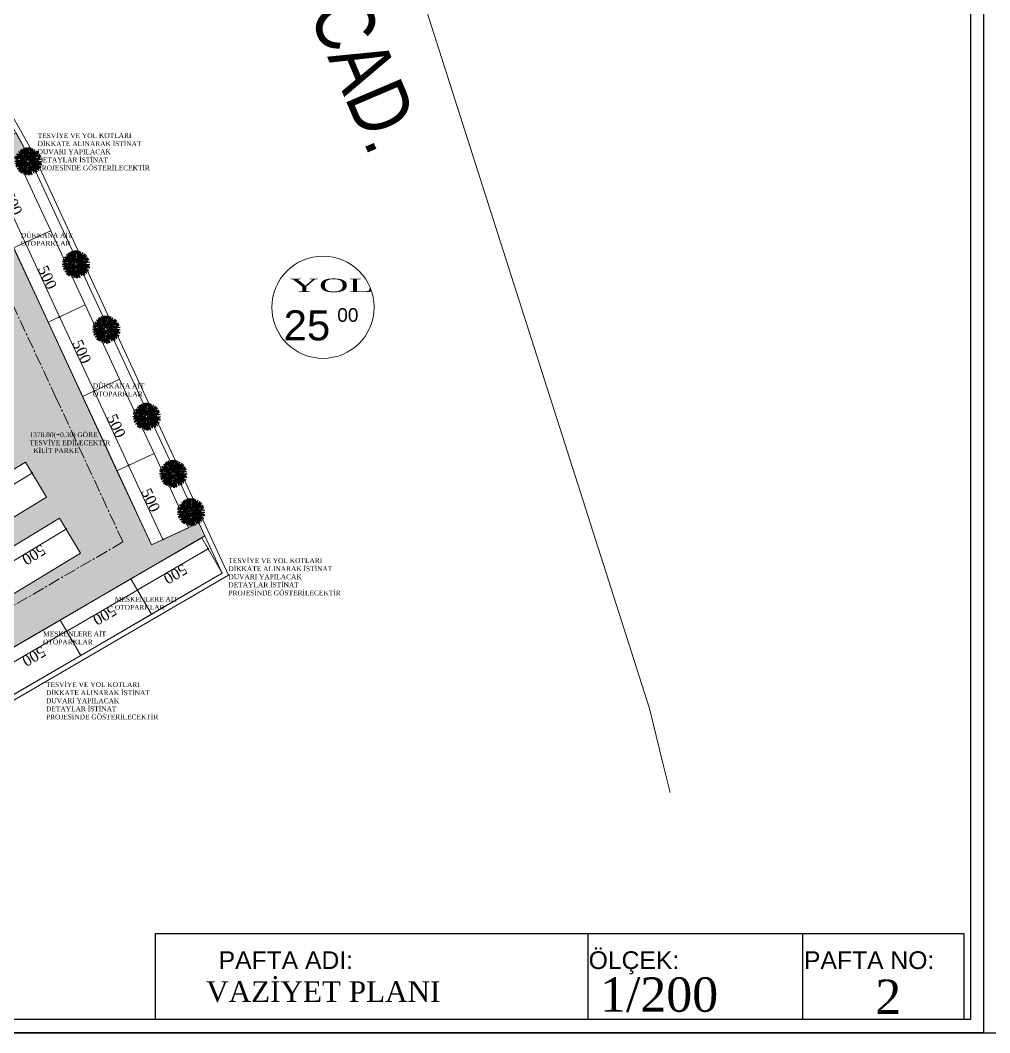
# Model space of a CAD drawing. Header units: millimetres. Extents: x 2232 to 85269, y -3593 to 5869.
# Drawn here: x 9648 to 11130, y 1369 to 2915 of the extents above; entities that cross this region are included whole.
import ezdxf

# ---------------------------------------------------------------- set-up
doc = ezdxf.new("R2010")
doc.units = ezdxf.units.MM
doc.linetypes.add('CENTER2', pattern=[112.5, 75, -12.5, 12.5, -12.5])
for name, color, linetype, lineweight in [('03_PARSEL_ALN_YENI', 40, 'Continuous', 0), ('duvar', 232, 'Continuous', 30), ('gorunus2', 21, 'Continuous', 5), ('sıva iç', 21, 'Continuous', 0), ('taramaa', 8, 'Continuous', 13), ('TEVHID', 4, 'Continuous', 0), ('yazı', 11, 'Continuous', 20), ('YOLATERK', 143, 'Continuous', 0), ('çerceve', 4, 'Continuous', 30), ('ÖLÇÜ İÇ', 7, 'Continuous', 9)]:
    doc.layers.add(name, color=color, linetype=linetype, lineweight=lineweight)
for name, color, linetype in [('BOSQUENUEVO', 64, 'Continuous'), ('LINES', 50, 'Continuous'), ('YAZI_YOL', 7, 'Continuous')]:
    doc.layers.add(name, color=color, linetype=linetype)
doc.styles.add('m2', font='arial.ttf', dxfattribs={"width": 0.8, "height": 16})
doc.styles.add('MEKANISIMLERI', font='arial.ttf', dxfattribs={"height": 12})
doc.styles.add('ROMANT', font='times.ttf')
doc.styles.get("Standard").update_dxf_attribs({"font": 'arial.ttf'})
doc.styles.add('Times roman', font='times.ttf')
doc.dimstyles.new('VAZİYET ÖLÇÜ', dxfattribs={"dimtxt": 65, "dimasz": 5, "dimexe": 5, "dimexo": 0, "dimgap": 0, "dimtad": 1, "dimdec": 0, "dimzin": 3, "dimdsep": 46, "dimtxsty": 'ROMANT', "dimblk": 'fm-dim', "dimcen": 9, "dimdle": 1.25, "dimse1": 1, "dimse2": 1, "dimaunit": 1, "dimadec": 4, "dimazin": 0, "dimtfac": 0.75, "dimtdec": 0, "dimtix": 1, "dimtofl": 0, "dimtmove": 2, "dimatfit": 3, "dimldrblk": '11_AR2', "dimfxl": 1, "dimtvp": 1, "dimtolj": 1, "dimtzin": 3, "dimarcsym": 0})

# ---------------------------------------------------------------- blocks, each defined once
blk = doc.blocks.new('fm-dim')
at = {"linetype": 'Continuous'}
for p, q in [((-0.5, 0), (-1, 0)), ((0, 0.5), (4e-16, 2)), ((0, -0.5), (0, -2)), ((0.5, -2e-16), (1, -4e-16))]:
    blk.add_line(p, q, dxfattribs=at)
at = {"color": 9, "linetype": 'Continuous'}
blk.add_circle((0, 0), 0.5, dxfattribs=at)
blk = doc.blocks.new('*D20')
at = {"layer": 'Defpoints', "color": 0, "transparency": 16777216}
for p in [(784747.5802167184, -318397.8888023626, -11.59669621302051), (784747.5802167184, -318397.8888023626), (784747.5802167186, -318897.8888023625, -11.59669621302051)]:
    blk.add_point(p, dxfattribs=at)
at = {"layer": 'ÖLÇÜ İÇ', "color": 0, "lineweight": -2, "transparency": 16777216}
blk.add_line((784747.5802167186, -318892.8888023625), (784747.5802167184, -318402.8888023625), dxfattribs=at)
at = {"layer": 'ÖLÇÜ İÇ', "color": 0, "lineweight": -2, "transparency": 16777216, "xscale": 5, "yscale": 5, "zscale": 5}
for p, rotation in [((784747.5802167184, -318397.8888023625), 90.00000000002727), ((784747.5802167186, -318897.8888023625), 270.0000000000273)]:
    blk.add_blockref('fm-dim', p, dxfattribs=dict(at, rotation=rotation))
at = {"layer": 'ÖLÇÜ İÇ', "color": 0, "transparency": 16777216, "insert": (784780.6425815347, -318647.8888023625), "char_height": 65, "attachment_point": 5, "rotation": 270.0000000000273, "style": 'ROMANT'}
blk.add_mtext('\\A1;500', dxfattribs=at)
blk = doc.blocks.new('11_AR2')
blk.add_line((-0.5, 0), (-1, 0))
blk.add_circle((0, 0), 0.5)
blk = doc.blocks.new('02PTRX23')
at = {"color": 0, "linetype": 'ByBlock'}
for p, q in [((-0.2081450496563839, 0.3019883093521969), (-0.2856824762971826, 0.4127232306571642)), ((-0.02721643794011186, 0.05220266293933129), (-0.2488942581216591, 0.4361599104048892)), ((-0.07057052718167522, 0.1568574635481781), (-0.2001587997544751, 0.4347604108974252)), ((-0.09175952528003872, 0.2582924330819392), (-0.1699043297844938, 0.4729935189056249)), ((-0.02046251188021397, 0.08364102737013113), (-0.1182297018091836, 0.4485131474982822)), ((-0.05821656008300735, 0.339580701123932), (-0.08571834695512504, 0.4955510850187732)), ((-0.007767704768443018, 0.1045711677911694), (-0.04247212949548729, 0.5012445575585431)), ((0.001105741878340893, 0.2753265520538957), (0.001105741878340893, 0.5031472085126687)), ((0.01110499736430626, 0.05985580435993931), (0.08792983071180771, 0.4955510850187732)), ((0.02698465252328575, 0.07424893114973585), (0.1721158135411773, 0.4729935189056214)), ((0.03569693108924454, 0.3985263104079912), (0.04468361325217352, 0.5012445575585431)), ((0.0427724085449892, 0.07531599216133955), (0.2511057418783427, 0.4361599104048874)), ((0.05871963698336735, 0.2181651922665679), (0.1305152644296026, 0.4861101216572017)), ((0.072915734948241, 0.1571442356128081), (0.191685991052351, 0.4118478717787646)), ((0.10812420196212, 0.1306868427914125), (0.3224995467216125, 0.3861694300721563)), ((-0.04276306760506277, 0.003147208512668698), (-0.4988942581216591, 0.003147208512670474)), ((-0.3636522768692751, 0.0674638886476373), (-0.4912981346277645, 0.08997129734613551)), ((-0.1452538428099324, 0.04236414103444552), (-0.4818571712661948, 0.1325567310639286)), ((-0.2025264132424489, 0.07726325171611315), (-0.4687405685146127, 0.1741572801755034)), ((-0.1600930043342652, 0.0172502713808651), (-0.4495670829576355, 0.04257597164502336)), ((-0.0258627768353934, 0.01871749005168866), (-0.4319069600138787, 0.2531472085126687)), ((-0.138394506566816, 0.0681972426771722), (-0.3887537953463287, 0.1849416963252963)), ((-0.1219894402352564, 0.0893393829459086), (-0.3882065817064655, 0.2757466322046902)), ((-0.1443518649412816, 0.1486048153322912), (-0.3524476487149331, 0.3567005991059435)), ((-0.1978016822627149, 0.1700503547478522), (-0.3313426514390754, 0.2821045327307914)), ((-0.08770411047636895, 0.1089866691141559), (-0.3016653269592284, 0.3639757175334335)), ((-0.0675700313424743, 0.01525660025251518), (-0.2852797766442796, 0.05364470231238982)), ((0.001105741878340893, 0.003147208512668698), (0.3971043956533844, -0.1409845142709365)), ((0.001105741878340893, 0.003147208512668698), (0.07729674947948517, -0.1056648271245786)), ((0.01166038166642025, 0.01822079628789552), (0.07486531234002136, 0.1084867920456709)), ((0.0472447295595142, 0.0112827569034355), (0.2325057487687356, 0.04394927306356955)), ((0.07327452552706148, 0.04481387517934543), (0.2199043418779496, 0.1294706391207541)), ((0.07608146269235228, 0.06605930819495498), (0.3841279634378321, 0.3245410133559368)), ((0.08443907521171212, 0.003147208512668698), (0.5011057418783409, 0.003147208512668698)), ((0.0862213078781231, 0.02595385568563024), (0.4348624974604398, 0.1193719808824341)), ((0.1139583519640386, 0.1643174386622004), (0.2450167290919101, 0.351488198724228)), ((0.1226654813695713, 0.0882642544472354), (0.3607869728014759, 0.2549987177575943)), ((0.1515383140580333, 0.01630835320343671), (0.3622931985749194, 0.03474701638137745)), ((0.1678753532551855, 0.06384638303398305), (0.4709520522712953, 0.1741572801755034)), ((0.1882597721125912, 0.1903012387469172), (0.3546591324716157, 0.3567005991059418)), ((0.2626479476075296, 0.1541486713948625), (0.4341184437705614, 0.2531472085126669)), ((0.3200777838223114, 0.0593905855990613), (0.4935096183844454, 0.08997129734613196)), ((0.3549498595735709, 0.1681474303870534), (0.4542596353966655, 0.2144563393830179)), ((-0.2460478893972136, -0.04043264506128352), (-0.4912981346277645, -0.08367688032079545)), ((-0.1049850905143037, -0.03546669660677626), (-0.4687405685146144, -0.1678628631501642)), ((-0.2543765582824049, -0.1159861445753414), (-0.4520481516399855, -0.2081619223576805)), ((-0.1157323609610446, -0.007074800953652982), (-0.4502065815164116, -0.03633750349391551)), ((-0.1622623582882161, -0.04062714199596584), (-0.4485875149873211, -0.1173477365062059)), ((-0.258509450848357, -0.1786373064683318), (-0.4084702802661537, -0.283641009662853)), ((-0.1552301508780971, -0.08711336125425895), (-0.3581673329707336, -0.2042791979640279)), ((-0.06813007315755115, -0.06608860652322424), (-0.3524476487149331, -0.3504061820806044)), ((-0.109470922407815, -0.08963762970665634), (-0.3490579155738418, -0.2906749873071437)), ((-0.1833189753570847, -0.2166416108158202), (-0.3202880629649281, -0.3798750130468207)), ((-0.0143622196574249, -0.01894332992299574), (-0.2856824762971835, -0.4064288136318268)), ((-0.1010927027928803, -0.1738656901124047), (-0.2488942581216591, -0.4298654933795492)), ((-0.04734275838020974, -0.03077679658332322), (-0.2177511252752682, -0.1500980196572481)), ((-0.05677436220067023, -0.120977075244582), (-0.182893969045093, -0.3914414449343919)), ((-0.02739593673214102, -0.07516050988618517), (-0.1699043297844929, -0.4666991018802849)), ((-0.02987652955320019, -0.1124802026037326), (-0.1178125415204789, -0.4406618670805962)), ((-0.03828878217989029, -0.2202702395712581), (-0.08571834695512504, -0.4892566679934323)), ((-0.02700032735270508, -0.318106632823242), (-0.03995416513176409, -0.4661696761593683)), ((-0.00160436404887232, -0.02782944398139975), (-0.01375355266153466, -0.1666953052602693)), ((0.001105741878340893, -0.1992159600835386), (0.001105741878340893, -0.4968527914873313)), ((0.02267399563686645, -0.07734661034469159), (0.130515264429599, -0.4798157046318652)), ((0.0243041221645548, -0.1284173438491232), (0.08280779055947285, -0.460208134798159)), ((0.02640730754320408, -0.286051010378479), (0.04468361325216819, -0.494950140533204)), ((0.03637805806327954, -0.003072252502816397), (0.4935096183844454, -0.08367688032079901)), ((0.03698891258849279, -0.0738044994050755), (0.1975829882622797, -0.4181996060803552)), ((0.0469279313011004, -0.1227482222363339), (0.1243902718542973, -0.3355742537643494)), ((0.0620042029458272, -0.05775125255481761), (0.3119214646336292, -0.3076685142426197)), ((0.0649427788048822, -0.05041842562784371), (0.3841279634378285, -0.3182465963306029)), ((0.07663139079809156, -0.03207097996573793), (0.1059954808077794, -0.04576368001200848)), ((0.1012686863181624, -0.1703401002928029), (0.2222812380389687, -0.3799399882267922)), ((0.1180786731796371, -0.06438714486203612), (0.4341184437705596, -0.2468527914873331)), ((0.1190199968121224, -0.1373775284227365), (0.322499546721609, -0.3798750130468216)), ((0.1282450607972336, -0.00797604058114132), (0.4567669053932821, -0.0367179777039226)), ((0.1592722812602592, -0.2227380194389159), (0.2878939600538626, -0.4064288136318286)), ((0.1687172517773465, -0.1142156342093275), (0.3824202851391014, -0.2638521091075106)), ((0.1768159323085143, -0.04393419511501406), (0.4840686550228757, -0.1262623140385921)), ((0.2617002904509533, -0.1183700251601874), (0.4542596353966655, -0.2081619223576832))]:
    blk.add_line(p, q, dxfattribs=at)
blk = doc.blocks.new('FGFDGFDG')
at = {"layer": 'ÖLÇÜ İÇ', "color": 3}
blk.add_lwpolyline([(784669.4131599978, -318397.8888023625), (784919.4131599978, -318397.8888023624), (784919.4131599977, -318897.8888023625), (784669.4131599977, -318897.8888023625)], close=True, dxfattribs=at)
at = {"layer": 'ÖLÇÜ İÇ'}
dim = blk.add_aligned_dim(p1=(784747.5802167187, -318897.8888023625), p2=(784747.5802167185, -318397.8888023625), distance=1.1641532182698902e-10, dimstyle='VAZİYET ÖLÇÜ', dxfattribs=at)
dim.commit()
dim.dimension.update_dxf_attribs({"geometry": '*D20', "text_midpoint": (784780.6425815347, -318647.8888023625, 11.59669621302051)})
blk = doc.blocks.new('fgfd')
at = {"layer": 'taramaa'}
h = blk.add_hatch(dxfattribs=at)
h.set_pattern_fill('AR-HBONE', color=256, scale=8)
h.set_pattern_definition([(45, (66715.29465868697, 0), (0, 45.25483399593904), [96, -32]), (135, (66737.92207568696, 22.627417), (3.552713678800501e-15, 45.25483399593904), [96, -32])])
h.paths.add_polyline_path([(1152046.254653031, -446180.5187171082), (1151618.854997033, -446439.9980689894), (1151489.115321092, -446226.2982409905), (1151916.51497709, -445966.8188891092)], flags=16)
h.paths.add_polyline_path([(1151191.455341035, -446699.4774208711), (1151061.715665094, -446485.7775928719), (1151489.115321092, -446226.2982409906), (1151618.854997033, -446439.9980689895)], flags=16)
h.paths.add_polyline_path([(1150983.784685686, -446357.6106203371), (1150854.045009745, -446143.9107923378), (1151281.444665743, -445884.4314404567), (1151411.184341684, -446098.1312684557)], flags=16)
h.paths.add_polyline_path([(1151411.184341684, -446098.1312684555), (1151281.444665743, -445884.4314404564), (1151708.844321741, -445624.9520885753), (1151838.583997682, -445838.6519165743)], flags=16)
h.paths.add_polyline_path([(1152046.25465303, -446180.5187171083), (1151916.51497709, -445966.8188891094), (1152343.914633088, -445707.3395372279), (1152473.654309029, -445921.0393652269)], flags=16)
h.paths.add_polyline_path([(1152473.654309028, -445921.0393652271), (1152343.914633087, -445707.3395372281), (1152771.314289085, -445447.8601853469), (1152901.053965026, -445661.5600133457)], flags=16)
h.paths.add_polyline_path([(1151838.583997681, -445838.6519165744), (1151708.844321741, -445624.9520885753), (1152136.243977739, -445365.4727366942), (1152265.983653679, -445579.1725646929)], flags=16)
h.paths.add_polyline_path([(1152265.983653679, -445579.1725646933), (1152136.243977738, -445365.4727366943), (1152563.643633737, -445105.993384813), (1152693.383309677, -445319.6932128118)], flags=16)
h.paths.add_polyline_path([(1152058.417732019, -445237.2421791067), (1151928.678056078, -445023.5423511075), (1152356.077712076, -444764.0629992266), (1152485.817388017, -444977.7628272253)], flags=16)
h.paths.add_polyline_path([(1151631.018076021, -445496.7215309878), (1151501.27840008, -445283.0217029889), (1151928.678056079, -445023.5423511076), (1152058.417732019, -445237.2421791067)], flags=16)
h.paths.add_polyline_path([(1151203.618420023, -445756.2008828691), (1151073.878744083, -445542.50105487), (1151501.278400081, -445283.0217029888), (1151631.018076021, -445496.7215309877)], flags=16)
h.paths.add_polyline_path([(1150776.218764025, -446015.6802347506), (1150646.479088085, -445801.9804067514), (1151073.878744083, -445542.5010548701), (1151203.618420023, -445756.2008828691)], flags=16)
h.paths.add_polyline_path([(1150866.277702733, -445200.5919908597), (1150996.017378674, -445414.2918188585), (1150568.617722676, -445673.77117074), (1150438.878046735, -445460.0713427408)], flags=16)
h.paths.add_polyline_path([(1151850.816690669, -444895.3331150959), (1151423.417034671, -445154.8124669773), (1151293.67735873, -444941.1126389782), (1151721.077014729, -444681.6332870969)], flags=16)
h.paths.add_polyline_path([(1151293.677358731, -444941.1126389783), (1151423.417034671, -445154.812466977), (1150996.017378673, -445414.2918188585), (1150866.277702733, -445200.5919908593)], flags=16)
h.paths.add_polyline_path([(1152148.476670726, -444422.1539352158), (1152278.216346667, -444635.8537632148), (1151850.816690669, -444895.3331150961), (1151721.077014728, -444681.6332870971)], flags=16)
h.paths.add_polyline_path([(1151940.861727397, -444080.2533112607), (1152070.601403337, -444293.9531392596), (1151643.201747339, -444553.432491141), (1151513.462071399, -444339.7326631419)], flags=16)
h.paths.add_polyline_path([(1151513.462071399, -444339.732663142), (1151643.20174734, -444553.4324911408), (1151215.802091341, -444812.9118430221), (1151086.062415401, -444599.2120150231)], flags=16)
h.paths.add_polyline_path([(1151086.062415401, -444599.2120150232), (1151215.802091342, -444812.911843022), (1150788.402435343, -445072.3911949033), (1150658.662759403, -444858.6913669042)], flags=16)
h.paths.add_polyline_path([(1150658.662759403, -444858.6913669045), (1150788.402435344, -445072.3911949033), (1150361.002779346, -445331.8705467847), (1150231.263103405, -445118.1707187857)], flags=16)
h.paths.add_polyline_path([(1150364.336312305, -441013.0439943425), (1150323.123571833, -441002.9687760956), (1150410.070106789, -440950.1825133496), (1150451.282847262, -440960.2577315966)])
edge = h.paths.add_edge_path()
edge.add_arc((1150365.985204661, -441023.7415847973), 10.75353622264734, 31.26242929505214, 99.68581448381337)
edge.add_line((1150364.175972411, -441013.1413385759), (1150463.371535063, -440952.918547225))
edge.add_line((1150463.371535063, -440952.918547225), (1149947.007624819, -440102.3932317892))
edge.add_line((1149947.007624819, -440102.3932317892), (1149894.986364221, -440133.9759501994))
edge.add_line((1149894.986364221, -440133.9759501994), (1149895.03090888, -440133.7937400049))
edge.add_arc((1149886.256082502, -440127.5775544138), 10.7535362218059, 324.6858144824117, 391.2624292928934)
edge.add_line((1149895.448197866, -440121.9969131952), (1149941.173915538, -440094.2362928503))
edge.add_arc((1149950.366030902, -440088.6556516312), 10.75353622236387, 211.2624292949006, 301.2624292918141)
edge.add_line((1149955.94667212, -440097.8477669957), (1150471.528474002, -440947.0848379433))
edge.add_arc((1150477.109115221, -440956.2769533074), 10.75353622226436, 121.2624292908125, 211.262429292136)
edge.add_line((1150467.916999856, -440961.8575945261), (1150375.177320026, -441018.1609435779))
h.paths.add_polyline_path([(1149944.271590944, -440155.6946600634), (1149954.346809191, -440114.4819195904), (1150456.032350691, -440940.8298594233), (1150414.819610218, -440930.7546411763)])
h.paths.add_polyline_path([(1150387.344449903, -440924.0378290118), (1150414.819610218, -440930.7546411764), (1150422.15879459, -440942.8433289778), (1150394.683634275, -440936.1265168132)])
h.paths.add_polyline_path([(1149600.991510904, -439773.3220843633), (1149607.708323069, -439745.8469240479), (1149865.4832738, -440170.4391872426), (1149858.766461636, -440197.9143475583)])
h.paths.add_polyline_path([(1149588.280450896, -439741.0974206182), (1149600.369138697, -439733.7582362466), (1149607.708323069, -439745.8469240481), (1149610.149031678, -439735.8631908907), (1149593.178018339, -439721.0638917108)])
h.paths.add_polyline_path([(1147763.162252315, -440802.3535094083), (1149115.882213777, -439981.1013302091), (1149121.071800815, -439989.649323329), (1149580.984628994, -439710.4308426796), (1149559.909813811, -439692.0528891165), (1149772.032348984, -439448.1240652706), (1149284.707484164, -439024.9492859059), (1149008.074092488, -439091.7097778161), (1148514.240133119, -439278.5658706021), (1148524.856896044, -439306.6244583249), (1148393.022191718, -439397.653182721), (1148752.986553087, -439744.6771855569), (1148579.474551669, -439924.6593662416), (1148554.362659877, -439900.4502218267), (1147860.314654204, -440620.3789445637), (1147500.350292835, -440273.3549417259), (1147464.547708507, -440310.492587242)])
h.paths.add_polyline_path([(1150165.937328001, -444923.8577173298), (1150174.166904725, -444937.4130088609), (1150179.492619537, -444915.6281405824)])
h.paths.add_polyline_path([(1152027.568647179, -443770.242169822), (1152055.043807494, -443776.9589819867), (1152047.704623122, -443764.8702941851), (1152020.229462807, -443758.1534820204)])
h.paths.add_polyline_path([(1151378.88845102, -442460.9060310205), (1151880.57399252, -443287.2539708524), (1151839.361252047, -443277.1787526054), (1151368.813232773, -442502.1187714933)])
h.paths.add_polyline_path([(1151880.57399252, -443287.2539708525), (1151887.913176892, -443299.3426586536), (1151846.700436419, -443289.2674404065), (1151839.361252048, -443277.1787526054)])
h.paths.add_polyline_path([(1151755.115327705, -443321.4725310244), (1151782.59048802, -443328.189343189), (1151794.679175821, -443320.8501588174), (1151767.204015506, -443314.1333466526)])
h.paths.add_polyline_path([(1151359.460578847, -442456.1565275895), (1151349.3853606, -442497.3692680628), (1151262.438825643, -442550.1555308079), (1151272.51404389, -442508.9427903352)])
edge = h.paths.add_edge_path()
edge.add_line((1150371.56584588, -441032.9337001609), (1151258.203120952, -442493.3522791854))
edge.add_arc((1151263.783762174, -442502.5443945491), 10.75353622506701, 121.2624292932936, 189.6858144819275)
edge.add_line((1151253.18351595, -442504.3536267999), (1151253.086171717, -442504.193286906))
edge.add_line((1151253.086171717, -442504.193286906), (1151238.26145004, -442564.8338995531))
edge.add_line((1151238.26145004, -442564.8338995531), (1151250.350137842, -442557.4947151807))
edge.add_line((1151250.350137842, -442557.4947151807), (1151257.689322213, -442569.5834029806))
edge.add_line((1151257.689322213, -442569.5834029806), (1151262.438825643, -442550.155530808))
edge.add_line((1151262.438825643, -442550.155530808), (1151361.474048401, -442490.0300836908))
edge.add_line((1151361.474048401, -442490.0300836908), (1151354.757236236, -442517.5052440061))
edge.add_line((1151354.757236236, -442517.5052440061), (1151362.096420608, -442529.5939318084))
edge.add_line((1151362.096420608, -442529.5939318084), (1151368.813232773, -442502.1187714929))
edge.add_line((1151368.813232773, -442502.1187714929), (1151839.361252047, -443277.1787526053))
edge.add_line((1151839.361252047, -443277.1787526053), (1151811.886091732, -443270.4619404407))
edge.add_line((1151811.886091732, -443270.4619404407), (1151819.225276104, -443282.550628242))
edge.add_line((1151819.225276104, -443282.550628242), (1151807.136588303, -443289.8898126138))
edge.add_line((1151807.136588303, -443289.8898126138), (1151875.824489092, -443306.6818430256))
edge.add_line((1151875.824489092, -443306.6818430256), (1151835.891916294, -443330.9253770643))
edge.add_line((1151835.891916294, -443330.9253770643), (1151835.731576399, -443331.022721298))
edge.add_arc((1151837.540808653, -443341.6229675243), 10.75353622797634, 99.6858144953275, 142.8390440871204)
edge.add_line((1151828.970866825, -443335.1272274992), (1151823.803228492, -443338.264561436))
edge.add_line((1151823.803228492, -443338.264561436), (1151782.59048802, -443328.189343189))
edge.add_line((1151782.59048802, -443328.189343189), (1151789.929672391, -443340.2780309903))
edge.add_line((1151789.929672391, -443340.2780309903), (1151831.142412863, -443350.3532492372))
edge.add_line((1151831.142412863, -443350.3532492372), (1151831.045068631, -443350.192909344))
edge.add_arc((1151837.54080865, -443341.6229675213), 10.75353622008267, 232.8390440975152, 301.2624293006)
edge.add_line((1151843.121449868, -443350.815082883), (1152104.413486906, -443781.2004909524))
edge.add_arc((1152109.994128125, -443790.3926063165), 10.7535362219587, 121.2624292960273, 211.2624292922496)
edge.add_line((1152100.802012761, -443795.9732475351), (1150187.339798379, -444957.6586356012))
edge.add_arc((1150178.147683015, -444963.2392768202), 10.75353622198714, 31.262429294484, 121.2624292917194)
edge.add_line((1150172.567041796, -444954.047161456), (1150157.389334886, -444929.0473043764))
edge.add_line((1150157.389334886, -444929.0473043764), (1149896.675549539, -445087.3297064793))
edge.add_line((1149896.675549539, -445087.3297064793), (1151175.608094627, -447193.4876655401))
edge.add_line((1151175.608094627, -447193.4876655401), (1151179.165101722, -447191.9233611523))
edge.add_line((1151179.165101722, -447191.9233611523), (1151078.522424906, -446963.0761378718))
edge.add_line((1151078.522424906, -446963.0761378718), (1151536.216871466, -446761.7907842378))
edge.add_line((1151536.216871466, -446761.7907842378), (1151636.859548283, -446990.6380075184))
edge.add_line((1151636.859548283, -446990.6380075184), (1151861.806436105, -446891.7106244044))
edge.add_line((1151861.806436105, -446891.7106244044), (1152037.360140312, -446789.6828663062))
edge.add_line((1152037.360140312, -446789.6828663062), (1151911.740315972, -446573.5355560458))
edge.add_line((1151911.740315972, -446573.5355560458), (1153660.846099694, -445557.0765168785))
edge.add_line((1153660.846099694, -445557.0765168785), (1153623.802786271, -445477.2901051996))
edge.add_line((1153623.802786271, -445477.2901051996), (1153333.559391781, -445612.0445928975))
edge.add_line((1153333.559391781, -445612.0445928975), (1152280.789956641, -443344.5180734409))
edge.add_line((1152280.789956641, -443344.5180734409), (1152571.033351131, -443209.7635857433))
edge.add_line((1152571.033351131, -443209.7635857433), (1152506.691953063, -443095.180977585))
edge.add_line((1152506.691953063, -443095.180977585), (1152227.672027885, -443251.8586127278))
edge.add_line((1152227.672027885, -443251.8586127278), (1151493.245613154, -441943.952713458))
edge.add_line((1151493.245613154, -441943.952713458), (1151206.077009062, -441582.1312548602))
edge.add_line((1151206.077009062, -441582.1312548602), (1151248.739020389, -441515.1373359005))
edge.add_line((1151248.739020389, -441515.1373359005), (1151245.265790197, -441512.5762396128))
edge.add_line((1151245.265790197, -441512.5762396128), (1151214.115193008, -441536.2445862077))
edge.add_line((1151214.115193008, -441536.2445862077), (1150621.553773618, -440766.6564708418))
edge.add_line((1150621.553773618, -440766.6564708418), (1150609.145851144, -440750.0576778108))
edge.add_line((1150609.145851144, -440750.0576778108), (1150263.230864635, -440389.0274545492))
edge.add_line((1150263.230864635, -440389.0274545492), (1150277.023523092, -440375.8122527273))
edge.add_line((1150277.023523092, -440375.8122527273), (1149969.806367834, -440055.1708163104))
edge.add_line((1149969.806367834, -440055.1708163104), (1149936.75178846, -440020.6718710881))
edge.add_line((1149936.75178846, -440020.6718710881), (1149666.662529309, -439785.1448774025))
edge.add_line((1149666.662529309, -439785.1448774025), (1149875.558492047, -440129.2264467696))
edge.add_line((1149875.558492047, -440129.2264467696), (1149865.483273801, -440170.4391872427))
edge.add_line((1149865.483273801, -440170.4391872427), (1149607.708323069, -439745.8469240481))
edge.add_line((1149607.708323069, -439745.8469240481), (1149600.991510905, -439773.3220843629))
edge.add_line((1149600.991510905, -439773.3220843629), (1149858.766461636, -440197.914347558))
edge.add_line((1149858.766461636, -440197.914347558), (1149847.012040348, -440245.9958781085))
edge.add_line((1149847.012040348, -440245.9958781085), (1149861.690409092, -440270.173253712))
edge.add_line((1149861.690409092, -440270.173253712), (1149884.911145974, -440175.1886906722))
edge.add_line((1149884.911145974, -440175.1886906722), (1149924.843718771, -440150.9451566334))
edge.add_line((1149924.843718771, -440150.9451566334), (1149885.933943131, -440310.1058265088))
edge.add_line((1149885.933943131, -440310.1058265088), (1149900.612311874, -440334.2832021114))
edge.add_line((1149900.612311874, -440334.2832021114), (1149944.271590944, -440155.6946600633))
edge.add_line((1149944.271590944, -440155.6946600633), (1150414.819610219, -440930.7546411764))
edge.add_line((1150414.819610219, -440930.7546411764), (1150387.344449903, -440924.0378290116))
edge.add_line((1150387.344449903, -440924.0378290116), (1150394.683634275, -440936.1265168133))
edge.add_line((1150394.683634275, -440936.1265168133), (1150463.371535063, -440952.918547225))
edge.add_line((1150463.371535063, -440952.918547225), (1150451.282847262, -440960.2577315966))
edge.add_line((1150451.282847262, -440960.2577315966), (1150410.070106789, -440950.1825133496))
edge.add_line((1150410.070106789, -440950.1825133496), (1150323.123571833, -441002.9687760955))
edge.add_line((1150323.123571833, -441002.9687760955), (1150303.69569966, -440998.219272666))
edge.add_line((1150303.69569966, -440998.219272666), (1150311.034884032, -441010.3079604671))
edge.add_line((1150311.034884032, -441010.3079604671), (1150298.94619623, -441017.6471448389))
edge.add_line((1150298.94619623, -441017.6471448389), (1150359.586808876, -441032.4718665155))
edge.add_line((1150359.586808876, -441032.4718665155), (1150359.489464643, -441032.3115266216))
edge.add_arc((1150365.985204662, -441023.7415847985), 10.75353622054803, 232.8390440978379, 301.2624292963869)
blk.add_polyline3d([(1156094.654137234, -438306.3155438741, -138060.7055664062), (1154059.610631931, -439355.4804532964, -138060.7055664062), (1156378.580703433, -446612.4091460545, -138060.7055664062), (1156460.807634528, -446945.7834544022, -138060.7055664062), (1156504.878045867, -447124.4590136249, -138060.7055664062)])
at = {"layer": '03_PARSEL_ALN_YENI', "lineweight": 0}
blk.add_lwpolyline([(1151738.196011017, -441665.3299331506), (1151382.891570221, -441172.1681555946), (1151276.12038828, -441035.8820134838), (1150767.662143948, -440386.8696930845), (1150268.692331898, -439856.735909446), (1150107.994140501, -439700.1285735805), (1149320.512113008, -439016.308482929), (1149008.074092488, -439091.7097778161), (1148510.820172812, -439279.8599096377), (1148228.594975161, -439474.7296889265), (1147139.783758017, -440604.1421538432), (1147181.339159089, -440672.5898508866), (1149853.890047605, -445074.6639249165), (1150019.803052585, -445347.9464060505), (1151163.614390085, -447231.5352258523), (1151875.424956265, -446918.4944131215), (1153805.272620353, -445796.9115246971), (1152597.757145423, -443196.0824441154)], close=True, dxfattribs=at)
blk.add_lwpolyline([(1147177.420291842, -440608.3268474831), (1147177.420291842, -440608.3268474831), (1147206.983138427, -440657.0210897376), (1149879.534026949, -445059.0951637765), (1150045.447031928, -445332.3776449105), (1151175.608094627, -447193.4876655401), (1151861.806436105, -446891.7106244044), (1153766.538622393, -445784.7242715819), (1152571.033351131, -443209.7635857431), (1151712.866293936, -441681.4937221496), (1151358.903674211, -441190.1943892715), (1151252.504699489, -441054.3833443267), (1150744.88483392, -440406.4411573189), (1150247.290587627, -439877.7688526358), (1150087.673469289, -439722.2150692107), (1149284.707484164, -439024.9492859059)], dxfattribs=at)
at = {"layer": 'duvar', "color": 1, "lineweight": 15}
blk.add_circle((1154382.438289027, -444160.152794508), 312.2990853115488, dxfattribs=at)
blk.add_circle((1154382.438289027, -444160.152794508), 312.2990853115488, dxfattribs=at)
at = {"layer": 'taramaa'}
blk.add_lwpolyline([(1150157.389334886, -444929.0473043767), (1149896.675549539, -445087.3297064793), (1151175.608094627, -447193.4876655401), (1151179.165101722, -447191.9233611523), (1151078.522424906, -446963.0761378718), (1151536.216871466, -446761.7907842378), (1151636.859548283, -446990.6380075184), (1151861.806436105, -446891.7106244044), (1152037.360140312, -446789.6828663062), (1151911.740315972, -446573.5355560458), (1153660.846099694, -445557.0765168785), (1153623.802786271, -445477.2901051996), (1153333.559391781, -445612.0445928975), (1152280.789956641, -443344.5180734409), (1152571.033351131, -443209.7635857433), (1152506.691953063, -443095.180977585), (1152227.672027885, -443251.8586127278), (1151493.245613154, -441943.952713458)], dxfattribs=at)
at = {"layer": 'TEVHID', "color": 3, "linetype": 'CENTER2', "lineweight": 0, "elevation": -138060.7055664062}
blk.add_lwpolyline([(1149911.99659407, -440207.2849626337), (1150154.08422333, -440464.4925687591), (1150388.040310115, -440713.0607636346), (1150628.296452911, -441019.731367357), (1150983.093303394, -441472.6053835392), (1151154.865558591, -441711.0248936596), (1151316.034059675, -441934.7264164797), (1152152.360573905, -443424.1014712621), (1152748.009579001, -444707.0508714879), (1153159.705987687, -445593.7906394469), (1151648.449620307, -446472.0979344826), (1151178.839468798, -446678.6235895273), (1150848.132664789, -446134.0271004015), (1150276.226996053, -445192.2326904827), (1150110.32984104, -444918.9763135171), (1147623.495613327, -440822.8041780747), (1148553.84698151, -439857.7604538429), (1148744.765560022, -439725.9357210886), (1149155.771892446, -439570.4198114797), (1149187.277942409, -439562.816393176), (1149769.316286957, -440068.2368340697)], close=True, dxfattribs=at)
at = {"layer": 'YOLATERK'}
blk.add_point((1152597.757145423, -443196.0824441154, -124335.7055664062), dxfattribs=at)
at = {"layer": 'BOSQUENUEVO', "xscale": 169.0139412621647, "yscale": 169.0139407928655, "zscale": 169.0139403734187, "rotation": 359.9999998959423}
for p in [(1152581.212924576, -443269.6621606733), (1152873.191862977, -443898.5462865303), (1153058.318105321, -444297.2837972814), (1153305.261319476, -444829.1669126214), (1153467.600822415, -445178.8247919078), (1153576.218493878, -445412.7729312662)]:
    blk.add_blockref('02PTRX23', p, dxfattribs=at)
at = {"layer": 'ÖLÇÜ İÇ'}
for p, rotation in [((306497.4824005206, -484984.6453797562), 24.90454566657977), ((306708.0362875486, -485438.1506836475), 24.90454566657977), ((306918.5901745762, -485891.655987539), 24.90454566657977), ((307129.1440616046, -486345.1612914301), 24.90454566657977), ((307339.6979486322, -486798.6665953216), 24.90454566657977), ((1017518.918387351, 390864.2367823774, -138060.7055664062), 301.2624292926125), ((1017726.5890427, 390522.3699818435, -138060.7055664062), 301.2624292926125), ((1034644.172440303, 392836.5028771333), 300.1641650014351), ((1034211.877819783, 392585.2632284523), 300.1641650014351), ((1033779.583199263, 392334.0235797713), 300.1641650014351)]:
    blk.add_blockref('FGFDGFDG', p, dxfattribs=dict(at, rotation=rotation))
at = {"layer": 'LINES', "linetype": 'Continuous', "style": 'm2', "width": 0.8}
blk.add_text('TURGUT ÖZEL CAD.', height=361.3815502156354, rotation=293.0886769555808, dxfattribs=at).set_placement((1153131.452106185, -439636.3956061372))
at = {"layer": 'YAZI_YOL', "lineweight": 0}
for s, height, p in [('25', 183.5204078603442, (1154141.692636402, -444362.2805321295)), ('00', 83.41836548088634, (1154469.635823817, -444249.0524498791))]:
    blk.add_text(s, height=height, dxfattribs=at).set_placement(p)
at = {"layer": 'yazı', "color": 2, "style": 'Times roman', "width": 2}
blk.add_text('YOL', height=82.61231400576627, dxfattribs=at).set_placement((1154178.003651924, -444067.6743294924))
at = {"layer": 'yazı', "ltscale": 5, "char_height": 29.57511514055723, "attachment_point": 7, "rotation": 5.38052050047172e-09, "style": 'Times roman'}
for s, insert, width in [('TESVİYE VE YOL KOTLARI DİKKATE ALINARAK İSTİNAT DUVARI YAPILACAK\\PDETAYLAR İSTİNAT PROJESİNDE GÖSTERİLECEKTİR', (1152638.070005176, -443324.0575801263), 697.1996268557318), ('1378.80(+0.30) GÖRE TESVİYE EDİLECEKTİR', (1152588.609269136, -445003.4767901478), 491.2614622704825), ('KİLİT PARKE', (1152611.444534937, -445051.0023503354), 491.2614622704825), ('TESVİYE VE YOL KOTLARI DİKKATE ALINARAK İSTİNAT DUVARI YAPILACAK\\PDETAYLAR İSTİNAT PROJESİNDE GÖSTERİLECEKTİR', (1153804.479350053, -445920.7409293821), 697.1996268557318), ('TESVİYE VE YOL KOTLARI DİKKATE ALINARAK İSTİNAT DUVARI YAPILACAK\\PDETAYLAR İSTİNAT PROJESİNDE GÖSTERİLECEKTİR', (1152689.419268991, -446678.1803240369), 697.1996268557318)]:
    blk.add_mtext(s, dxfattribs=dict(at, insert=insert, width=width))
at = {"layer": 'yazı', "color": 2, "ltscale": 5, "char_height": 29.57511514055723, "width": 491.2614622704825, "attachment_point": 7, "rotation": 5.38052050047172e-09, "style": 'Times roman'}
for s, insert in [('DÜKKANA AİT OTOPARKLAR', (1152535.673771491, -443784.8741412521)), ('DÜKKANA AİT OTOPARKLAR', (1152975.989252249, -444705.1369627357)), ('MESKENLERE AİT OTOPARKLAR', (1153110.079089554, -446008.6447637075, 11.59669621302051)), ('MESKENLERE AİT OTOPARKLAR', (1152671.609058695, -446220.2731443192))]:
    blk.add_mtext(s, dxfattribs=dict(at, insert=insert))
blk = doc.blocks.new('GGGGG')
at = {"layer": 'sıva iç'}
blk.add_blockref('fgfd', (0, 0), dxfattribs=at)

msp = doc.modelspace()

# ---------------------------------------------------------------- linework, layer by layer
msp.add_line((3332.357175321222, 1368.745600167705), (79990.69500862829, 1368.745600167705))
at = {"layer": 'çerceve'}
for points in [[(11120.55303934067, 1368.745600167705), (7226.455107330947, 1368.745600167705), (7226.455107330947, 5868.745600167705), (11120.55303934067, 5868.745600167705)], [(11100.55303934067, 1389.19447885749), (7246.455107330947, 1388.745600167705), (7246.455107330947, 5851.253116885941), (11100.55303934067, 5851.253116885941)], [(9855.440134055816, 1520.119679539624), (11090.62911057276, 1520.119679539624), (11090.62911057276, 1389.180245794049), (9855.440134055816, 1389.180245794049)]]:
    msp.add_lwpolyline(points, close=True, dxfattribs=at)
for points in [[(10516.04585893093, 1520.119679539624), (10516.04585893093, 1389.180245794049)], [(10843.82154931631, 1520.119679539624), (10843.82154931631, 1389.180245794049)]]:
    msp.add_lwpolyline(points, dxfattribs=at)

# ---------------------------------------------------------------- block references
at = {"layer": 'ÖLÇÜ İÇ', "xscale": 0.25, "yscale": 0.25, "zscale": 0.25}
msp.add_blockref('GGGGG', (-278484.4746292382, 113516.8452112793), dxfattribs=at)

# ---------------------------------------------------------------- texts
at = {"layer": 'gorunus2', "attachment_point": 1, "style": 'Times roman'}
for s, insert, char_height, width in [('VAZİYET PLANI', (9932.546968640198, 1447.347172915513), 31.5, 858.3506313022343), ('2', (10955.08702739784, 1449.883926442227), 52.5, 1027.891798879151)]:
    msp.add_mtext(s, dxfattribs=dict(at, insert=insert, char_height=char_height, width=width))
at = {"layer": 'gorunus2', "insert": (10534.4485533006, 1453.293135684899, -69.58017727812467), "char_height": 52.5, "width": 1192.313744559084, "attachment_point": 1}
msp.add_mtext('{\\fTimes New Roman|b0|i0|c162|p18;1/200}', dxfattribs=at)
at = {"layer": 'çerceve', "style": 'MEKANISIMLERI'}
for s, p in [('PAFTA ADI:', (9951.698631722616, 1466.119679539624)), ('ÖLÇEK:', (10517.19374973876, 1466.119679539624)), ('PAFTA NO:', (10846.26210342431, 1466.119679539624))]:
    msp.add_text(s, height=27.00000000058935, dxfattribs=at).set_placement(p)

doc.saveas('drawing.dxf')
